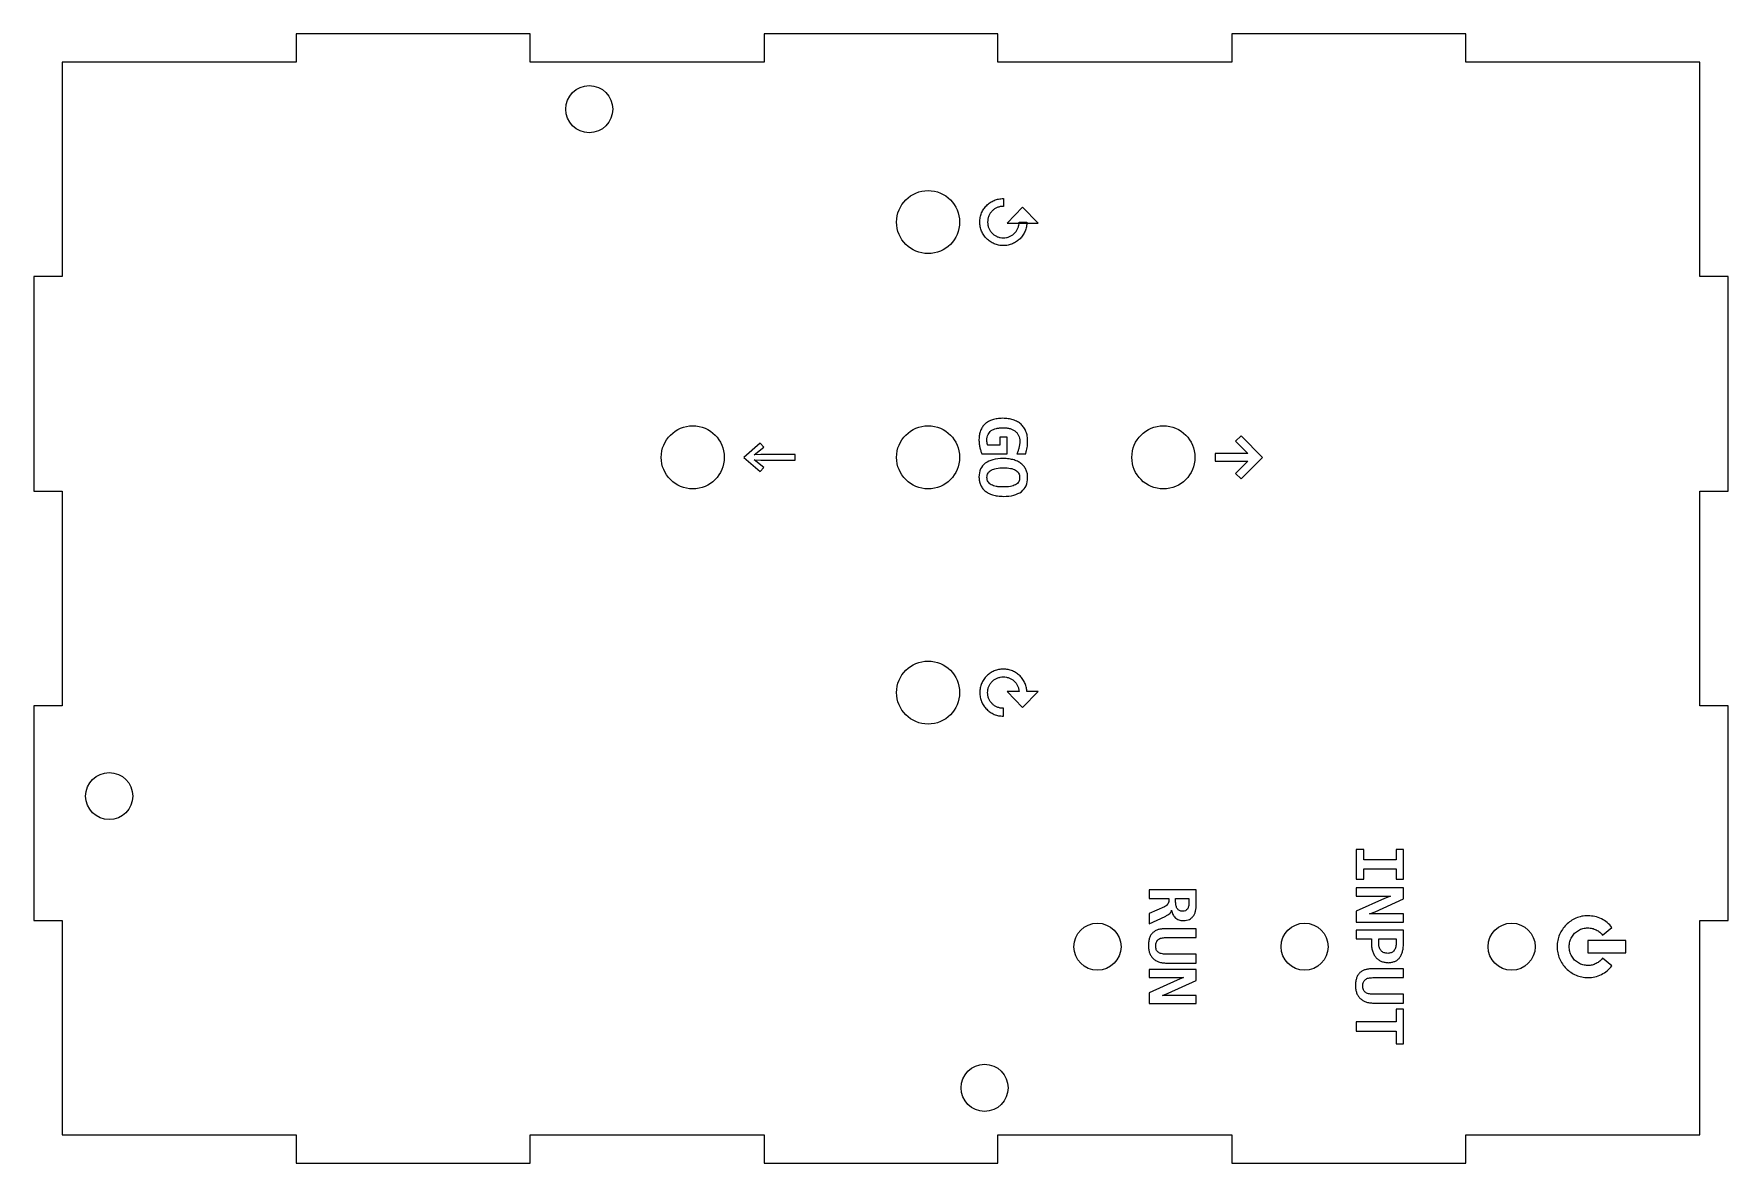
# Model space of a CAD drawing. Header units: millimetres. Extents: x -90 to 90, y -60 to 60.
import ezdxf

# ---------------------------------------------------------------- set-up
doc = ezdxf.new("R2010")
doc.units = ezdxf.units.MM
doc.layers.get('0').update_dxf_attribs({"linetype": 'CONTINUOUS'})

msp = doc.modelspace()

# ---------------------------------------------------------------- linework, layer by layer
for p, q in [((13, 42.5), (13, 41.67)), ((14.67, 40), (15.5, 40)), ((12.62, 16.3), (11.34, 16.3)), ((12.62, 17.15), (12.62, 16.3)), ((13.39, 17.15), (12.62, 17.15)), ((13.39, 15.37), (13.39, 17.15)), ((10.73, 15.37), (13.39, 15.37)), ((14.44, 15.39), (15.37, 15.39)), ((14.67, -9.89), (13.4, -9.89)), ((13.4, -9.89), (15.05, -11.57)), ((15.05, -11.57), (16.71, -9.89)), ((16.71, -9.89), (15.49, -9.89)), ((16.71, -9.89), (15.49, -9.89)), ((13, -12.5), (13, -11.67)), ((33.5, -30.95), (28.5, -30.95)), ((28.5, -30.95), (28.5, -31.89)), ((28.5, -31.89), (30.57, -31.89)), ((30.57, -31.89), (30.57, -32.07)), ((31.3, -32.27), (31.3, -31.89)), ((31.3, -31.89), (32.72, -31.89)), ((32.72, -31.89), (32.72, -32.3)), ((33.5, -32.41), (33.5, -30.95)), ((30.11, -32.77), (28.5, -33.47)), ((28.5, -33.47), (28.5, -34.58)), ((28.5, -34.58), (30.18, -33.78)), ((33.5, -35.1), (30.18, -35.1)), ((33.5, -36.04), (33.5, -35.1)), ((55.5, -35.23), (50.5, -35.23)), ((50.5, -35.23), (50.5, -36.18)), ((55.5, -36.69), (55.5, -35.23)), ((76.67, -35.77), (77.66, -34.95)), ((30.24, -36.04), (33.5, -36.04)), ((33.5, -37.8), (30.28, -37.8)), ((33.5, -38.74), (33.5, -37.8)), ((50.5, -36.18), (52.11, -36.18)), ((52.11, -36.18), (52.11, -36.65)), ((52.89, -36.7), (52.89, -36.18)), ((52.89, -36.18), (54.72, -36.18)), ((54.72, -36.18), (54.72, -36.67)), ((30.34, -38.74), (33.5, -38.74)), ((55.5, -39.35), (52.18, -39.35)), ((55.5, -40.29), (55.5, -39.35)), ((77.65, -39.05), (76.66, -38.23)), ((52.24, -40.29), (55.5, -40.29)), ((55.5, -42.05), (52.28, -42.05)), ((52.34, -42.99), (55.5, -42.99)), ((55.5, -42.99), (55.5, -42.05))]:
    msp.add_line(p, q)
for points in [[(-90, 11.4), (-87, 11.4), (-87, -11.4), (-90, -11.4), (-90, -34.2), (-87, -34.2), (-87, -57), (-62.14, -57), (-62.14, -60), (-37.29, -60), (-37.29, -57), (-12.43, -57), (-12.43, -60), (12.43, -60), (12.43, -57), (37.29, -57), (37.29, -60), (62.14, -60), (62.14, -57), (87, -57), (87, -34.2), (90, -34.2), (90, -11.4), (87, -11.4), (87, 11.4), (90, 11.4), (90, 34.2), (87, 34.2), (87, 57), (62.14, 57), (62.14, 60), (37.29, 60), (37.29, 57), (12.43, 57), (12.43, 60), (-12.43, 60), (-12.43, 57), (-37.29, 57), (-37.29, 60), (-62.14, 60), (-62.14, 57), (-87, 57), (-87, 34.2), (-90, 34.2)], [(13.4, 39.89), (16.71, 39.89), (15.05, 41.57)], [(-12.45, 13.91), (-13.48, 14.73), (-12.77, 14.71), (-9.12, 14.71), (-9.12, 15.29), (-12.77, 15.29), (-13.48, 15.26), (-12.45, 16.09), (-12.82, 16.51), (-14.57, 15), (-12.82, 13.49)], [(35.5, 15.41), (35.5, 14.58), (38.99, 14.58), (37.68, 13.28), (38.25, 12.72), (40.53, 15), (38.25, 17.28), (37.68, 16.71), (38.99, 15.41)], [(54.73, -26.67), (54.73, -27.77), (51.28, -27.77), (51.28, -26.67), (50.5, -26.67), (50.5, -29.83), (51.28, -29.83), (51.28, -28.73), (54.73, -28.73), (54.73, -29.83), (55.5, -29.83), (55.5, -26.67)], [(50.5, -33.23), (50.5, -34.38), (55.5, -34.38), (55.5, -33.52), (51.91, -33.52), (52.5, -33.28), (55.5, -31.92), (55.5, -30.76), (50.5, -30.76), (50.5, -31.62), (54.13, -31.62), (53.48, -31.89)], [(75.1, -36.35), (75.1, -37.64), (79.14, -37.64), (79.14, -36.35)], [(28.5, -41.9), (28.5, -43.05), (33.5, -43.05), (33.5, -42.19), (29.91, -42.19), (30.5, -41.95), (33.5, -40.59), (33.5, -39.43), (28.5, -39.43), (28.5, -40.29), (32.13, -40.29), (31.48, -40.56)], [(54.72, -45.96), (54.72, -47.33), (55.5, -47.33), (55.5, -43.63), (54.72, -43.63), (54.72, -45), (50.5, -45), (50.5, -45.96)]]:
    msp.add_lwpolyline(points, close=True)
for centre, radius in [((-31, 52), 2.5), ((5, 40), 3.35), ((-20, 15), 3.35), ((5, 15), 3.35), ((30, 15), 3.35), ((5, -10), 3.35), ((-82, -21), 2.5), ((23, -37), 2.5), ((45, -37), 2.5), ((67, -37), 2.5), ((11, -52), 2.5)]:
    msp.add_circle(centre, radius)
for points, knots in [([(10.69, 40.97), (10.76, 41.12), (10.91, 41.41), (11.12, 41.65), (11.23, 41.77)], [0, 0, 0, 0, 0.04846539, 0.09663209, 0.09663209, 0.09663209, 0.09663209]), ([(11.23, 41.77), (11.35, 41.88), (11.59, 42.09), (11.88, 42.24), (12.03, 42.31)], [0, 0, 0, 0, 0.0481667, 0.09663209, 0.09663209, 0.09663209, 0.09663209]), ([(12.35, 41.55), (12.25, 41.5), (12.05, 41.41), (11.89, 41.26), (11.81, 41.19)], [0, 0, 0, 0, 0.03237617, 0.06467078, 0.06467078, 0.06467078, 0.06467078]), ([(12.03, 42.31), (12.18, 42.36), (12.5, 42.48), (12.83, 42.49), (13, 42.5)], [0, 0, 0, 0, 0.04911243, 0.09948705, 0.09948705, 0.09948705, 0.09948705]), ([(13, 41.67), (12.88, 41.67), (12.66, 41.66), (12.45, 41.58), (12.35, 41.55)], [0, 0, 0, 0, 0.03372192, 0.06653377, 0.06653377, 0.06653377, 0.06653377]), ([(10.5, 40), (10.51, 40.17), (10.52, 40.5), (10.64, 40.82), (10.69, 40.97)], [0, 0, 0, 0, 0.05037462, 0.09948705, 0.09948705, 0.09948705, 0.09948705]), ([(10.69, 39.03), (10.64, 39.18), (10.52, 39.5), (10.51, 39.83), (10.5, 40)], [0, 0, 0, 0, 0.04917072, 0.0997276, 0.0997276, 0.0997276, 0.0997276]), ([(11.45, 40.65), (11.42, 40.55), (11.34, 40.34), (11.33, 40.11), (11.33, 40)], [0, 0, 0, 0, 0.03292626, 0.06668147, 0.06668147, 0.06668147, 0.06668147]), ([(11.33, 40), (11.33, 39.89), (11.34, 39.66), (11.42, 39.45), (11.45, 39.35)], [0, 0, 0, 0, 0.03378559, 0.06679935, 0.06679935, 0.06679935, 0.06679935]), ([(11.81, 41.19), (11.74, 41.11), (11.6, 40.94), (11.5, 40.75), (11.45, 40.65)], [0, 0, 0, 0, 0.03234993, 0.06486251, 0.06486251, 0.06486251, 0.06486251]), ([(14.55, 39.35), (14.58, 39.45), (14.66, 39.66), (14.67, 39.89), (14.67, 40)], [0, 0, 0, 0, 0.03292626, 0.06668147, 0.06668147, 0.06668147, 0.06668147]), ([(15.5, 40), (15.49, 39.83), (15.48, 39.5), (15.36, 39.18), (15.31, 39.03)], [0, 0, 0, 0, 0.05055688, 0.0997276, 0.0997276, 0.0997276, 0.0997276]), ([(11.23, 38.23), (11.12, 38.35), (10.91, 38.59), (10.76, 38.88), (10.69, 39.03)], [0, 0, 0, 0, 0.0481667, 0.09663209, 0.09663209, 0.09663209, 0.09663209]), ([(12.03, 37.69), (11.88, 37.76), (11.59, 37.9), (11.35, 38.12), (11.23, 38.23)], [0, 0, 0, 0, 0.0484217, 0.09656897, 0.09656897, 0.09656897, 0.09656897]), ([(11.45, 39.35), (11.5, 39.25), (11.6, 39.05), (11.74, 38.89), (11.81, 38.81)], [0, 0, 0, 0, 0.03256627, 0.06486907, 0.06486907, 0.06486907, 0.06486907]), ([(11.81, 38.81), (11.89, 38.74), (12.06, 38.59), (12.25, 38.5), (12.35, 38.45)], [0, 0, 0, 0, 0.03223629, 0.06459794, 0.06459794, 0.06459794, 0.06459794]), ([(12.35, 38.45), (12.45, 38.42), (12.66, 38.34), (12.88, 38.33), (13, 38.33)], [0, 0, 0, 0, 0.03281185, 0.06653377, 0.06653377, 0.06653377, 0.06653377]), ([(13, 38.33), (13.11, 38.33), (13.34, 38.34), (13.55, 38.42), (13.65, 38.46)], [0, 0, 0, 0, 0.0339404, 0.06695205, 0.06695205, 0.06695205, 0.06695205]), ([(13.65, 38.46), (13.75, 38.5), (13.94, 38.6), (14.11, 38.74), (14.19, 38.82)], [0, 0, 0, 0, 0.03251486, 0.0647553, 0.0647553, 0.0647553, 0.0647553]), ([(14.77, 38.23), (14.65, 38.12), (14.41, 37.91), (14.12, 37.76), (13.97, 37.69)], [0, 0, 0, 0, 0.04810845, 0.09655927, 0.09655927, 0.09655927, 0.09655927]), ([(14.19, 38.82), (14.26, 38.9), (14.4, 39.06), (14.5, 39.25), (14.55, 39.35)], [0, 0, 0, 0, 0.03220867, 0.06466758, 0.06466758, 0.06466758, 0.06466758]), ([(15.31, 39.03), (15.24, 38.88), (15.09, 38.59), (14.88, 38.35), (14.77, 38.23)], [0, 0, 0, 0, 0.04843859, 0.09653473, 0.09653473, 0.09653473, 0.09653473]), ([(13, 37.5), (12.83, 37.51), (12.5, 37.52), (12.18, 37.64), (12.03, 37.69)], [0, 0, 0, 0, 0.05037169, 0.09945706, 0.09945706, 0.09945706, 0.09945706]), ([(13.97, 37.69), (13.82, 37.64), (13.5, 37.52), (13.17, 37.51), (13, 37.5)], [0, 0, 0, 0, 0.04911243, 0.09948705, 0.09948705, 0.09948705, 0.09948705]), ([(11.05, 18.55), (10.95, 18.44), (10.75, 18.24), (10.63, 17.97), (10.57, 17.84)], [-0.08583731, -0.08583731, -0.08583731, -0.08583731, -0.04328999, 0, 0, 0, 0]), ([(11.84, 18.99), (11.69, 18.94), (11.4, 18.83), (11.17, 18.64), (11.05, 18.55)], [-0.09105222, -0.09105222, -0.09105222, -0.09105222, -0.04387696, 0, 0, 0, 0]), ([(11.71, 17.84), (11.8, 17.89), (11.96, 17.99), (12.16, 18.05), (12.26, 18.07)], [-0.05950522, -0.05950522, -0.05950522, -0.05950522, -0.03104674, 0, 0, 0, 0]), ([(12.93, 19.15), (12.73, 19.14), (12.36, 19.13), (12.01, 19.04), (11.84, 18.99)], [-0.1104694, -0.1104694, -0.1104694, -0.1104694, -0.0520967, 0, 0, 0, 0]), ([(12.26, 18.07), (12.37, 18.09), (12.61, 18.14), (12.85, 18.14), (12.98, 18.14)], [-0.07220828, -0.07220828, -0.07220828, -0.07220828, -0.03786885, 0, 0, 0, 0]), ([(14.05, 18.98), (13.87, 19.03), (13.51, 19.13), (13.13, 19.14), (12.93, 19.15)], [-0.1132407, -0.1132407, -0.1132407, -0.1132407, -0.0592444, 0, 0, 0, 0]), ([(12.98, 18.14), (13.11, 18.14), (13.36, 18.14), (13.6, 18.08), (13.72, 18.05)], [-0.07498454, -0.07498454, -0.07498454, -0.07498454, -0.03570267, 0, 0, 0, 0]), ([(13.72, 18.05), (13.82, 18.02), (14.02, 17.95), (14.19, 17.83), (14.27, 17.78)], [-0.06224652, -0.06224652, -0.06224652, -0.06224652, -0.02979545, 0, 0, 0, 0]), ([(14.88, 18.51), (14.76, 18.61), (14.51, 18.81), (14.2, 18.93), (14.05, 18.98)], [-0.09665273, -0.09665273, -0.09665273, -0.09665273, -0.04976284, 0, 0, 0, 0]), ([(15.4, 17.74), (15.34, 17.89), (15.21, 18.17), (14.99, 18.4), (14.88, 18.51)], [-0.09324887, -0.09324887, -0.09324887, -0.09324887, -0.04599716, 0, 0, 0, 0]), ([(10.57, 17.84), (10.53, 17.69), (10.43, 17.39), (10.42, 17.07), (10.41, 16.91)], [-0.09531334, -0.09531334, -0.09531334, -0.09531334, -0.04956058, 0, 0, 0, 0]), ([(10.41, 16.91), (10.41, 16.76), (10.42, 16.49), (10.47, 16.22), (10.49, 16.09)], [-0.08194608, -0.08194608, -0.08194608, -0.08194608, -0.03953493, 0, 0, 0, 0]), ([(11.25, 16.79), (11.26, 16.91), (11.26, 17.12), (11.34, 17.32), (11.37, 17.42)], [-0.06384573, -0.06384573, -0.06384573, -0.06384573, -0.02976471, 0, 0, 0, 0]), ([(11.26, 16.64), (11.26, 16.66), (11.25, 16.72), (11.25, 16.77), (11.25, 16.79)], [-0.01531654, -0.01531654, -0.01531654, -0.01531654, -0.00822622, 0, 0, 0, 0]), ([(11.28, 16.52), (11.27, 16.54), (11.27, 16.58), (11.26, 16.62), (11.26, 16.64)], [-0.01236681, -0.01236681, -0.01236681, -0.01236681, -0.00635279, 0, 0, 0, 0]), ([(11.3, 16.41), (11.3, 16.43), (11.29, 16.46), (11.28, 16.5), (11.28, 16.52)], [-0.0112298, -0.0112298, -0.0112298, -0.0112298, -0.00573139, 0, 0, 0, 0]), ([(11.34, 16.3), (11.33, 16.32), (11.32, 16.36), (11.31, 16.39), (11.3, 16.41)], [-0.01143388, -0.01143388, -0.01143388, -0.01143388, -0.00555135, 0, 0, 0, 0]), ([(11.37, 17.42), (11.42, 17.5), (11.5, 17.66), (11.64, 17.78), (11.71, 17.84)], [-0.05455818, -0.05455818, -0.05455818, -0.05455818, -0.02713054, 0, 0, 0, 0]), ([(14.27, 17.78), (14.34, 17.71), (14.49, 17.58), (14.58, 17.41), (14.62, 17.32)], [-0.05740725, -0.05740725, -0.05740725, -0.05740725, -0.02886741, 0, 0, 0, 0]), ([(14.62, 17.32), (14.66, 17.23), (14.73, 17.03), (14.74, 16.81), (14.74, 16.7)], [-0.06372374, -0.06372374, -0.06372374, -0.06372374, -0.03327989, 0, 0, 0, 0]), ([(14.74, 16.7), (14.74, 16.59), (14.73, 16.35), (14.68, 16.13), (14.66, 16.01)], [-0.06971879, -0.06971879, -0.06971879, -0.06971879, -0.03498297, 0, 0, 0, 0]), ([(15.58, 16.71), (15.58, 16.89), (15.57, 17.25), (15.46, 17.58), (15.4, 17.74)], [-0.1055033, -0.1055033, -0.1055033, -0.1055033, -0.0503752, 0, 0, 0, 0]), ([(15.52, 16.04), (15.54, 16.15), (15.58, 16.37), (15.58, 16.6), (15.58, 16.71)], [-0.06746784, -0.06746784, -0.06746784, -0.06746784, -0.03403189, 0, 0, 0, 0]), ([(10.49, 16.09), (10.52, 15.97), (10.58, 15.72), (10.68, 15.49), (10.73, 15.37)], [-0.0758627, -0.0758627, -0.0758627, -0.0758627, -0.03786377, 0, 0, 0, 0]), ([(12.98, 14.88), (12.6, 14.87), (11.92, 14.85), (11.33, 14.52), (11.07, 14.38)], [-0.1996261, -0.1996261, -0.1996261, -0.1996261, -0.0887033, 0, 0, 0, 0]), ([(14.15, 14.72), (13.97, 14.77), (13.59, 14.86), (13.19, 14.87), (12.98, 14.88)], [-0.1188649, -0.1188649, -0.1188649, -0.1188649, -0.0635327, 0, 0, 0, 0]), ([(14.96, 14.28), (14.84, 14.37), (14.6, 14.56), (14.3, 14.66), (14.15, 14.72)], [-0.09256273, -0.09256273, -0.09256273, -0.09256273, -0.04873915, 0, 0, 0, 0]), ([(14.66, 16.01), (14.63, 15.9), (14.57, 15.69), (14.48, 15.48), (14.44, 15.39)], [-0.06638219, -0.06638219, -0.06638219, -0.06638219, -0.03219044, 0, 0, 0, 0]), ([(15.37, 15.39), (15.4, 15.49), (15.46, 15.71), (15.5, 15.93), (15.52, 16.04)], [-0.06715906, -0.06715906, -0.06715906, -0.06715906, -0.03338863, 0, 0, 0, 0]), ([(11.07, 14.38), (10.88, 14.19), (10.47, 13.78), (10.43, 13.2), (10.41, 12.9)], [-0.1671326, -0.1671326, -0.1671326, -0.1671326, -0.0879996, 0, 0, 0, 0]), ([(10.41, 12.9), (10.42, 12.76), (10.43, 12.48), (10.52, 12.23), (10.57, 12.1)], [-0.08161058, -0.08161058, -0.08161058, -0.08161058, -0.04026073, 0, 0, 0, 0]), ([(11.26, 12.87), (11.28, 13.03), (11.31, 13.36), (11.57, 13.55), (11.7, 13.64)], [-0.09304853, -0.09304853, -0.09304853, -0.09304853, -0.04535305, 0, 0, 0, 0]), ([(11.37, 12.4), (11.34, 12.47), (11.27, 12.62), (11.26, 12.78), (11.26, 12.87)], [-0.04825949, -0.04825949, -0.04825949, -0.04825949, -0.02535834, 0, 0, 0, 0]), ([(11.7, 13.64), (11.88, 13.71), (12.3, 13.88), (12.76, 13.88), (13.02, 13.88)], [-0.135449, -0.135449, -0.135449, -0.135449, -0.0776977, 0, 0, 0, 0]), ([(13.02, 13.88), (13.15, 13.88), (13.4, 13.88), (13.64, 13.84), (13.75, 13.83)], [-0.07355483, -0.07355483, -0.07355483, -0.07355483, -0.03455558, 0, 0, 0, 0]), ([(13.75, 13.83), (13.85, 13.81), (14.04, 13.77), (14.21, 13.68), (14.29, 13.64)], [-0.05694073, -0.05694073, -0.05694073, -0.05694073, -0.02661213, 0, 0, 0, 0]), ([(14.29, 13.64), (14.36, 13.6), (14.49, 13.52), (14.58, 13.39), (14.62, 13.33)], [-0.0461278, -0.0461278, -0.0461278, -0.0461278, -0.0223223, 0, 0, 0, 0]), ([(14.73, 12.87), (14.72, 12.7), (14.69, 12.37), (14.43, 12.18), (14.3, 12.08)], [-0.09324824, -0.09324824, -0.09324824, -0.09324824, -0.04531992, 0, 0, 0, 0]), ([(14.62, 13.33), (14.65, 13.26), (14.72, 13.11), (14.73, 12.95), (14.73, 12.87)], [-0.04807868, -0.04807868, -0.04807868, -0.04807868, -0.02531078, 0, 0, 0, 0]), ([(14.93, 11.35), (15.12, 11.54), (15.52, 11.96), (15.56, 12.53), (15.58, 12.83)], [-0.1670346, -0.1670346, -0.1670346, -0.1670346, -0.0879907, 0, 0, 0, 0]), ([(15.43, 13.63), (15.37, 13.75), (15.25, 14), (15.06, 14.19), (14.96, 14.28)], [-0.08082829, -0.08082829, -0.08082829, -0.08082829, -0.04088444, 0, 0, 0, 0]), ([(15.58, 12.83), (15.58, 12.97), (15.57, 13.25), (15.48, 13.5), (15.43, 13.63)], [-0.08161058, -0.08161058, -0.08161058, -0.08161058, -0.04026073, 0, 0, 0, 0]), ([(10.57, 12.1), (10.62, 11.98), (10.74, 11.73), (10.94, 11.54), (11.04, 11.45)], [-0.08082832, -0.08082832, -0.08082832, -0.08082832, -0.04088449, 0, 0, 0, 0]), ([(11.04, 11.45), (11.15, 11.36), (11.4, 11.17), (11.69, 11.07), (11.85, 11.01)], [-0.09256274, -0.09256274, -0.09256274, -0.09256274, -0.04873916, 0, 0, 0, 0]), ([(11.71, 12.08), (11.64, 12.13), (11.51, 12.21), (11.42, 12.34), (11.37, 12.4)], [-0.04614613, -0.04614613, -0.04614613, -0.04614613, -0.0223972, 0, 0, 0, 0]), ([(12.24, 11.91), (12.14, 11.93), (11.96, 11.96), (11.79, 12.05), (11.71, 12.08)], [-0.05687137, -0.05687137, -0.05687137, -0.05687137, -0.02655444, 0, 0, 0, 0]), ([(11.85, 11.01), (12.03, 10.97), (12.41, 10.87), (12.81, 10.86), (13.02, 10.85)], [-0.118865, -0.118865, -0.118865, -0.118865, -0.0635326, 0, 0, 0, 0]), ([(12.98, 11.85), (12.84, 11.85), (12.6, 11.85), (12.36, 11.89), (12.24, 11.91)], [-0.07355486, -0.07355486, -0.07355486, -0.07355486, -0.03455561, 0, 0, 0, 0]), ([(14.3, 12.08), (14.12, 12.02), (13.69, 11.85), (13.24, 11.85), (12.98, 11.85)], [-0.135401, -0.135401, -0.135401, -0.135401, -0.0776941, 0, 0, 0, 0]), ([(13.02, 10.85), (13.4, 10.86), (14.08, 10.88), (14.67, 11.21), (14.93, 11.35)], [-0.1998203, -0.1998203, -0.1998203, -0.1998203, -0.0886599, 0, 0, 0, 0]), ([(11.23, -8.23), (11.12, -8.35), (10.91, -8.59), (10.76, -8.88), (10.69, -9.03)], [-0.09663209, -0.09663209, -0.09663209, -0.09663209, -0.04846539, 0, 0, 0, 0]), ([(12.03, -7.69), (11.88, -7.76), (11.59, -7.9), (11.35, -8.12), (11.23, -8.23)], [-0.09656897, -0.09656897, -0.09656897, -0.09656897, -0.04814727, 0, 0, 0, 0]), ([(11.45, -9.35), (11.5, -9.25), (11.6, -9.05), (11.74, -8.89), (11.81, -8.81)], [-0.06476499, -0.06476499, -0.06476499, -0.06476499, -0.03227925, 0, 0, 0, 0]), ([(11.81, -8.81), (11.89, -8.74), (12.06, -8.59), (12.25, -8.5), (12.35, -8.45)], [-0.06459794, -0.06459794, -0.06459794, -0.06459794, -0.03236166, 0, 0, 0, 0]), ([(13, -7.5), (12.83, -7.51), (12.5, -7.52), (12.18, -7.64), (12.03, -7.69)], [-0.09945706, -0.09945706, -0.09945706, -0.09945706, -0.04908537, 0, 0, 0, 0]), ([(12.35, -8.45), (12.45, -8.42), (12.66, -8.34), (12.89, -8.33), (13, -8.33)], [-0.06677441, -0.06677441, -0.06677441, -0.06677441, -0.03390421, 0, 0, 0, 0]), ([(13.97, -7.69), (13.82, -7.64), (13.5, -7.52), (13.17, -7.51), (13, -7.5)], [-0.09948705, -0.09948705, -0.09948705, -0.09948705, -0.05037462, 0, 0, 0, 0]), ([(13, -8.33), (13.11, -8.33), (13.34, -8.34), (13.55, -8.42), (13.65, -8.46)], [-0.06671151, -0.06671151, -0.06671151, -0.06671151, -0.03295336, 0, 0, 0, 0]), ([(13.65, -8.46), (13.75, -8.5), (13.94, -8.6), (14.11, -8.74), (14.19, -8.82)], [-0.0647553, -0.0647553, -0.0647553, -0.0647553, -0.03224045, 0, 0, 0, 0]), ([(14.77, -8.23), (14.65, -8.12), (14.41, -7.91), (14.12, -7.76), (13.97, -7.69)], [-0.09655927, -0.09655927, -0.09655927, -0.09655927, -0.04845081, 0, 0, 0, 0]), ([(14.19, -8.82), (14.26, -8.9), (14.4, -9.06), (14.5, -9.25), (14.55, -9.35)], [-0.06466758, -0.06466758, -0.06466758, -0.06466758, -0.03245891, 0, 0, 0, 0]), ([(15.31, -9.03), (15.24, -8.88), (15.09, -8.59), (14.88, -8.35), (14.77, -8.23)], [-0.09653473, -0.09653473, -0.09653473, -0.09653473, -0.04809614, 0, 0, 0, 0]), ([(10.69, -9.03), (10.64, -9.18), (10.52, -9.5), (10.51, -9.83), (10.5, -10)], [-0.0997276, -0.0997276, -0.0997276, -0.0997276, -0.05055688, 0, 0, 0, 0]), ([(10.5, -10), (10.51, -10.17), (10.52, -10.5), (10.64, -10.82), (10.69, -10.97)], [-0.09948705, -0.09948705, -0.09948705, -0.09948705, -0.04911243, 0, 0, 0, 0]), ([(11.33, -10), (11.33, -9.89), (11.34, -9.66), (11.42, -9.45), (11.45, -9.35)], [-0.06692207, -0.06692207, -0.06692207, -0.06692207, -0.03298459, 0, 0, 0, 0]), ([(11.45, -10.65), (11.42, -10.55), (11.34, -10.34), (11.33, -10.11), (11.33, -10)], [-0.06668147, -0.06668147, -0.06668147, -0.06668147, -0.03375521, 0, 0, 0, 0]), ([(11.81, -11.19), (11.74, -11.11), (11.6, -10.94), (11.5, -10.75), (11.45, -10.65)], [-0.06476499, -0.06476499, -0.06476499, -0.06476499, -0.03248574, 0, 0, 0, 0]), ([(14.55, -9.35), (14.58, -9.45), (14.65, -9.63), (14.66, -9.81), (14.67, -9.89)], [-0.06668147, -0.06668147, -0.06668147, -0.06668147, -0.03375521, -0.01093801, -0.01093801, -0.01093801, -0.01093801]), ([(15.49, -9.89), (15.49, -9.76), (15.46, -9.46), (15.36, -9.18), (15.31, -9.03)], [-0.08879701, -0.08879701, -0.08879701, -0.08879701, -0.04917072, 0, 0, 0, 0]), ([(10.69, -10.97), (10.76, -11.12), (10.91, -11.41), (11.12, -11.65), (11.23, -11.77)], [-0.09663209, -0.09663209, -0.09663209, -0.09663209, -0.0481667, 0, 0, 0, 0]), ([(11.23, -11.77), (11.35, -11.88), (11.59, -12.09), (11.88, -12.24), (12.03, -12.31)], [-0.09663209, -0.09663209, -0.09663209, -0.09663209, -0.04846539, 0, 0, 0, 0]), ([(12.35, -11.55), (12.25, -11.5), (12.06, -11.4), (11.89, -11.26), (11.81, -11.19)], [-0.06476499, -0.06476499, -0.06476499, -0.06476499, -0.03227925, 0, 0, 0, 0]), ([(12.03, -12.31), (12.18, -12.36), (12.5, -12.48), (12.83, -12.49), (13, -12.5)], [-0.09948705, -0.09948705, -0.09948705, -0.09948705, -0.05037462, 0, 0, 0, 0]), ([(13, -11.67), (12.89, -11.67), (12.66, -11.66), (12.45, -11.58), (12.35, -11.55)], [-0.06668147, -0.06668147, -0.06668147, -0.06668147, -0.03292626, 0, 0, 0, 0]), ([(30.57, -32.07), (30.57, -32.15), (30.56, -32.3), (30.49, -32.43), (30.45, -32.49)], [-0.04396323, -0.04396323, -0.04396323, -0.04396323, -0.0212522, 0, 0, 0, 0]), ([(31.35, -32.67), (31.34, -32.61), (31.31, -32.48), (31.31, -32.34), (31.3, -32.27)], [-0.03993892, -0.03993892, -0.03993892, -0.03993892, -0.02083309, 0, 0, 0, 0]), ([(32.72, -32.3), (32.71, -32.44), (32.71, -32.69), (32.6, -32.91), (32.56, -33)], [-0.07259587, -0.07259587, -0.07259587, -0.07259587, -0.03156098, 0, 0, 0, 0]), ([(30.45, -32.49), (30.41, -32.55), (30.31, -32.66), (30.18, -32.73), (30.11, -32.77)], [-0.04484822, -0.04484822, -0.04484822, -0.04484822, -0.02338962, 0, 0, 0, 0]), ([(30.18, -33.78), (30.27, -33.73), (30.45, -33.64), (30.6, -33.52), (30.67, -33.47)], [-0.05804588, -0.05804588, -0.05804588, -0.05804588, -0.02582364, 0, 0, 0, 0]), ([(30.67, -33.47), (30.72, -33.42), (30.81, -33.32), (30.86, -33.2), (30.88, -33.13)], [-0.04011613, -0.04011613, -0.04011613, -0.04011613, -0.01898528, 0, 0, 0, 0]), ([(30.88, -33.13), (30.89, -33.21), (30.92, -33.36), (30.98, -33.5), (31.01, -33.57)], [-0.04592033, -0.04592033, -0.04592033, -0.04592033, -0.0225118, 0, 0, 0, 0]), ([(31.01, -33.57), (31.04, -33.64), (31.11, -33.76), (31.21, -33.87), (31.26, -33.92)], [-0.04292706, -0.04292706, -0.04292706, -0.04292706, -0.02121037, 0, 0, 0, 0]), ([(31.26, -33.92), (31.31, -33.96), (31.43, -34.06), (31.56, -34.12), (31.63, -34.14)], [-0.04348505, -0.04348505, -0.04348505, -0.04348505, -0.02215712, 0, 0, 0, 0]), ([(31.49, -32.97), (31.46, -32.93), (31.4, -32.83), (31.37, -32.73), (31.35, -32.67)], [-0.03353515, -0.03353515, -0.03353515, -0.03353515, -0.01746718, 0, 0, 0, 0]), ([(31.72, -33.17), (31.67, -33.14), (31.58, -33.09), (31.52, -33.01), (31.49, -32.97)], [-0.03019598, -0.03019598, -0.03019598, -0.03019598, -0.01519583, 0, 0, 0, 0]), ([(31.63, -34.14), (31.71, -34.17), (31.86, -34.22), (32.03, -34.22), (32.12, -34.22)], [-0.04982214, -0.04982214, -0.04982214, -0.04982214, -0.02609121, 0, 0, 0, 0]), ([(32.03, -33.24), (31.97, -33.24), (31.86, -33.23), (31.76, -33.19), (31.72, -33.17)], [-0.0321547, -0.0321547, -0.0321547, -0.0321547, -0.01547231, 0, 0, 0, 0]), ([(32.56, -33), (32.49, -33.07), (32.35, -33.22), (32.14, -33.23), (32.03, -33.24)], [-0.0596111, -0.0596111, -0.0596111, -0.0596111, -0.03209551, 0, 0, 0, 0]), ([(32.12, -34.22), (32.24, -34.22), (32.46, -34.21), (32.67, -34.13), (32.77, -34.1)], [-0.06633024, -0.06633024, -0.06633024, -0.06633024, -0.03089435, 0, 0, 0, 0]), ([(32.77, -34.1), (32.85, -34.05), (33.02, -33.96), (33.13, -33.81), (33.19, -33.73)], [-0.05678841, -0.05678841, -0.05678841, -0.05678841, -0.02827163, 0, 0, 0, 0]), ([(33.19, -33.73), (33.25, -33.65), (33.35, -33.47), (33.4, -33.26), (33.43, -33.16)], [-0.06233116, -0.06233116, -0.06233116, -0.06233116, -0.03257036, 0, 0, 0, 0]), ([(33.43, -33.16), (33.45, -33.04), (33.49, -32.79), (33.5, -32.54), (33.5, -32.41)], [-0.07541437, -0.07541437, -0.07541437, -0.07541437, -0.0394429, 0, 0, 0, 0]), ([(73.83, -33.97), (73.64, -34.06), (73.26, -34.25), (72.95, -34.53), (72.79, -34.67)], [-0.1267421, -0.1267421, -0.1267421, -0.1267421, -0.0631687, 0, 0, 0, 0]), ([(75.1, -33.71), (74.88, -33.72), (74.45, -33.74), (74.04, -33.89), (73.83, -33.97)], [-0.1300577, -0.1300577, -0.1300577, -0.1300577, -0.064321, 0, 0, 0, 0]), ([(76.55, -34.05), (76.32, -33.95), (75.86, -33.75), (75.36, -33.73), (75.1, -33.71)], [-0.1494961, -0.1494961, -0.1494961, -0.1494961, -0.0754721, 0, 0, 0, 0]), ([(77.66, -34.95), (77.5, -34.77), (77.18, -34.41), (76.76, -34.17), (76.55, -34.05)], [-0.1442931, -0.1442931, -0.1442931, -0.1442931, -0.0728736, 0, 0, 0, 0]), ([(28.89, -35.5), (28.81, -35.58), (28.66, -35.75), (28.58, -35.95), (28.53, -36.06)], [-0.06650064, -0.06650064, -0.06650064, -0.06650064, -0.03456419, 0, 0, 0, 0]), ([(29.44, -35.19), (29.34, -35.23), (29.14, -35.3), (28.97, -35.44), (28.89, -35.5)], [-0.06432351, -0.06432351, -0.06432351, -0.06432351, -0.0314309, 0, 0, 0, 0]), ([(30.18, -35.1), (30.05, -35.1), (29.8, -35.11), (29.56, -35.16), (29.44, -35.19)], [-0.07463592, -0.07463592, -0.07463592, -0.07463592, -0.03563756, 0, 0, 0, 0]), ([(72.08, -35.72), (72.01, -35.92), (71.86, -36.33), (71.84, -36.77), (71.83, -36.99)], [-0.1300577, -0.1300577, -0.1300577, -0.1300577, -0.0657367, 0, 0, 0, 0]), ([(72.79, -34.67), (72.65, -34.83), (72.36, -35.15), (72.18, -35.53), (72.08, -35.72)], [-0.126742, -0.126742, -0.126742, -0.126742, -0.0635734, 0, 0, 0, 0]), ([(73.11, -36.99), (73.12, -36.81), (73.15, -36.46), (73.3, -36.14), (73.38, -35.98)], [-0.1049818, -0.1049818, -0.1049818, -0.1049818, -0.0517088, 0, 0, 0, 0]), ([(74.1, -35.27), (74.25, -35.19), (74.57, -35.03), (74.92, -35.01), (75.1, -35)], [-0.1049818, -0.1049818, -0.1049818, -0.1049818, -0.053273, 0, 0, 0, 0]), ([(75.1, -35), (75.26, -35.01), (75.57, -35.02), (75.85, -35.15), (75.99, -35.21)], [-0.09221687, -0.09221687, -0.09221687, -0.09221687, -0.0453545, 0, 0, 0, 0]), ([(75.99, -35.21), (76.12, -35.28), (76.38, -35.43), (76.58, -35.66), (76.67, -35.77)], [-0.08842991, -0.08842991, -0.08842991, -0.08842991, -0.04389349, 0, 0, 0, 0]), ([(28.53, -36.06), (28.5, -36.19), (28.42, -36.46), (28.42, -36.74), (28.41, -36.89)], [-0.08383351, -0.08383351, -0.08383351, -0.08383351, -0.04486349, 0, 0, 0, 0]), ([(28.41, -36.89), (28.42, -37.02), (28.42, -37.29), (28.5, -37.54), (28.53, -37.66)], [-0.07852698, -0.07852698, -0.07852698, -0.07852698, -0.03767004, 0, 0, 0, 0]), ([(28.53, -37.66), (28.58, -37.77), (28.67, -37.98), (28.82, -38.16), (28.9, -38.24)], [-0.06917659, -0.06917659, -0.06917659, -0.06917659, -0.03392784, 0, 0, 0, 0]), ([(29.19, -36.92), (29.19, -36.85), (29.19, -36.7), (29.24, -36.57), (29.26, -36.51)], [-0.04208634, -0.04208634, -0.04208634, -0.04208634, -0.01925928, 0, 0, 0, 0]), ([(29.25, -37.32), (29.23, -37.26), (29.19, -37.13), (29.19, -36.99), (29.19, -36.92)], [-0.03999884, -0.03999884, -0.03999884, -0.03999884, -0.02156976, 0, 0, 0, 0]), ([(29.44, -37.58), (29.4, -37.55), (29.32, -37.47), (29.27, -37.37), (29.25, -37.32)], [-0.03321679, -0.03321679, -0.03321679, -0.03321679, -0.01664143, 0, 0, 0, 0]), ([(29.26, -36.51), (29.28, -36.46), (29.33, -36.35), (29.42, -36.27), (29.46, -36.23)], [-0.03443704, -0.03443704, -0.03443704, -0.03443704, -0.01711169, 0, 0, 0, 0]), ([(29.78, -37.74), (29.71, -37.73), (29.59, -37.69), (29.49, -37.62), (29.44, -37.58)], [-0.0376909, -0.0376909, -0.0376909, -0.0376909, -0.01774099, 0, 0, 0, 0]), ([(29.46, -36.23), (29.51, -36.2), (29.61, -36.13), (29.73, -36.1), (29.79, -36.08)], [-0.03669883, -0.03669883, -0.03669883, -0.03669883, -0.01900817, 0, 0, 0, 0]), ([(30.28, -37.8), (30.19, -37.8), (30.02, -37.79), (29.85, -37.76), (29.78, -37.74)], [-0.05049787, -0.05049787, -0.05049787, -0.05049787, -0.02320791, 0, 0, 0, 0]), ([(29.79, -36.08), (29.86, -36.07), (30.01, -36.04), (30.16, -36.04), (30.24, -36.04)], [-0.04504267, -0.04504267, -0.04504267, -0.04504267, -0.02383947, 0, 0, 0, 0]), ([(52.11, -36.65), (52.11, -36.81), (52.12, -37.11), (52.2, -37.4), (52.24, -37.54)], [-0.0900737, -0.0900737, -0.0900737, -0.0900737, -0.04251885, 0, 0, 0, 0]), ([(52.24, -37.54), (52.29, -37.66), (52.38, -37.89), (52.54, -38.09), (52.62, -38.18)], [-0.07448617, -0.07448617, -0.07448617, -0.07448617, -0.03588391, 0, 0, 0, 0]), ([(52.95, -37.13), (52.93, -37.07), (52.89, -36.92), (52.89, -36.78), (52.89, -36.7)], [-0.04390471, -0.04390471, -0.04390471, -0.04390471, -0.02310968, 0, 0, 0, 0]), ([(53.15, -37.45), (53.11, -37.4), (53.03, -37.31), (52.98, -37.19), (52.95, -37.13)], [-0.0372283, -0.0372283, -0.0372283, -0.0372283, -0.01910157, 0, 0, 0, 0]), ([(53.45, -37.64), (53.39, -37.62), (53.28, -37.57), (53.19, -37.49), (53.15, -37.45)], [-0.03618536, -0.03618536, -0.03618536, -0.03618536, -0.01787935, 0, 0, 0, 0]), ([(53.84, -37.71), (53.77, -37.71), (53.64, -37.7), (53.51, -37.66), (53.45, -37.64)], [-0.04013465, -0.04013465, -0.04013465, -0.04013465, -0.01931365, 0, 0, 0, 0]), ([(54.21, -37.65), (54.15, -37.66), (54.03, -37.7), (53.91, -37.71), (53.84, -37.71)], [-0.03685775, -0.03685775, -0.03685775, -0.03685775, -0.01904982, 0, 0, 0, 0]), ([(54.48, -37.46), (54.44, -37.5), (54.36, -37.58), (54.26, -37.62), (54.21, -37.65)], [-0.03393215, -0.03393215, -0.03393215, -0.03393215, -0.0170267, 0, 0, 0, 0]), ([(54.66, -37.13), (54.64, -37.19), (54.6, -37.31), (54.52, -37.41), (54.48, -37.46)], [-0.03701752, -0.03701752, -0.03701752, -0.03701752, -0.0176837, 0, 0, 0, 0]), ([(54.72, -36.67), (54.72, -36.75), (54.71, -36.91), (54.68, -37.06), (54.66, -37.13)], [-0.04682453, -0.04682453, -0.04682453, -0.04682453, -0.0218159, 0, 0, 0, 0]), ([(55.09, -38.18), (55.15, -38.09), (55.29, -37.89), (55.36, -37.67), (55.39, -37.55)], [-0.07023925, -0.07023925, -0.07023925, -0.07023925, -0.03669863, 0, 0, 0, 0]), ([(55.39, -37.55), (55.43, -37.42), (55.49, -37.14), (55.5, -36.85), (55.5, -36.69)], [-0.08672763, -0.08672763, -0.08672763, -0.08672763, -0.04583865, 0, 0, 0, 0]), ([(71.83, -36.99), (71.84, -37.21), (71.86, -37.65), (72.01, -38.06), (72.08, -38.26)], [-0.1303334, -0.1303334, -0.1303334, -0.1303334, -0.0645257, 0, 0, 0, 0]), ([(73.38, -38.01), (73.3, -37.85), (73.15, -37.53), (73.12, -37.17), (73.11, -36.99)], [-0.1060765, -0.1060765, -0.1060765, -0.1060765, -0.05384, 0, 0, 0, 0]), ([(28.9, -38.24), (28.99, -38.32), (29.17, -38.48), (29.39, -38.56), (29.5, -38.61)], [-0.07100105, -0.07100105, -0.07100105, -0.07100105, -0.03662237, 0, 0, 0, 0]), ([(29.5, -38.61), (29.63, -38.65), (29.9, -38.73), (30.19, -38.73), (30.34, -38.74)], [-0.08525013, -0.08525013, -0.08525013, -0.08525013, -0.0450166, 0, 0, 0, 0]), ([(51.44, -39.45), (51.34, -39.48), (51.14, -39.55), (50.97, -39.69), (50.89, -39.76)], [-0.06432348, -0.06432348, -0.06432348, -0.06432348, -0.03143082, 0, 0, 0, 0]), ([(52.18, -39.35), (52.05, -39.35), (51.8, -39.36), (51.56, -39.42), (51.44, -39.45)], [-0.07463592, -0.07463592, -0.07463592, -0.07463592, -0.03563751, 0, 0, 0, 0]), ([(52.62, -38.18), (52.7, -38.26), (52.87, -38.42), (53.08, -38.52), (53.19, -38.57)], [-0.06945392, -0.06945392, -0.06945392, -0.06945392, -0.03482191, 0, 0, 0, 0]), ([(53.19, -38.57), (53.3, -38.6), (53.54, -38.68), (53.78, -38.69), (53.91, -38.7)], [-0.07360218, -0.07360218, -0.07360218, -0.07360218, -0.03767883, 0, 0, 0, 0]), ([(53.91, -38.7), (54.03, -38.69), (54.26, -38.68), (54.48, -38.6), (54.59, -38.56)], [-0.06955902, -0.06955902, -0.06955902, -0.06955902, -0.03330489, 0, 0, 0, 0]), ([(54.59, -38.56), (54.68, -38.52), (54.87, -38.42), (55.02, -38.26), (55.09, -38.18)], [-0.06359785, -0.06359785, -0.06359785, -0.06359785, -0.03181892, 0, 0, 0, 0]), ([(72.08, -38.26), (72.18, -38.45), (72.36, -38.84), (72.65, -39.16), (72.79, -39.31)], [-0.1276122, -0.1276122, -0.1276122, -0.1276122, -0.0636907, 0, 0, 0, 0]), ([(72.79, -39.31), (72.95, -39.46), (73.26, -39.75), (73.65, -39.93), (73.84, -40.03)], [-0.12746, -0.12746, -0.12746, -0.12746, -0.0638073, 0, 0, 0, 0]), ([(74.1, -38.73), (73.95, -38.63), (73.67, -38.44), (73.48, -38.15), (73.38, -38.01)], [-0.1028817, -0.1028817, -0.1028817, -0.1028817, -0.0515299, 0, 0, 0, 0]), ([(75.1, -39), (74.92, -38.99), (74.57, -38.97), (74.25, -38.81), (74.1, -38.73)], [-0.1050737, -0.1050737, -0.1050737, -0.1050737, -0.0517918, 0, 0, 0, 0]), ([(75.99, -38.79), (75.85, -38.85), (75.57, -38.98), (75.26, -38.99), (75.1, -39)], [-0.09202746, -0.09202746, -0.09202746, -0.09202746, -0.04679942, 0, 0, 0, 0]), ([(76.66, -38.23), (76.57, -38.34), (76.37, -38.56), (76.12, -38.71), (75.99, -38.79)], [-0.08795279, -0.08795279, -0.08795279, -0.08795279, -0.04435624, 0, 0, 0, 0]), ([(76.54, -39.95), (76.76, -39.83), (77.18, -39.59), (77.49, -39.23), (77.65, -39.05)], [-0.1440899, -0.1440899, -0.1440899, -0.1440899, -0.0713752, 0, 0, 0, 0]), ([(50.53, -40.31), (50.5, -40.44), (50.42, -40.71), (50.42, -40.99), (50.41, -41.14)], [-0.08383357, -0.08383357, -0.08383357, -0.08383357, -0.04486354, 0, 0, 0, 0]), ([(50.41, -41.14), (50.42, -41.28), (50.42, -41.54), (50.5, -41.79), (50.53, -41.91)], [-0.07852691, -0.07852691, -0.07852691, -0.07852691, -0.03766997, 0, 0, 0, 0]), ([(50.89, -39.76), (50.81, -39.84), (50.66, -40), (50.58, -40.21), (50.53, -40.31)], [-0.06650069, -0.06650069, -0.06650069, -0.06650069, -0.03456411, 0, 0, 0, 0]), ([(51.19, -41.18), (51.19, -41.1), (51.19, -40.96), (51.24, -40.82), (51.26, -40.76)], [-0.0420864, -0.0420864, -0.0420864, -0.0420864, -0.01925934, 0, 0, 0, 0]), ([(51.25, -41.57), (51.23, -41.51), (51.19, -41.38), (51.19, -41.25), (51.19, -41.18)], [-0.03999884, -0.03999884, -0.03999884, -0.03999884, -0.02156971, 0, 0, 0, 0]), ([(51.26, -40.76), (51.28, -40.71), (51.33, -40.61), (51.42, -40.53), (51.46, -40.49)], [-0.03443699, -0.03443699, -0.03443699, -0.03443699, -0.01711165, 0, 0, 0, 0]), ([(51.46, -40.49), (51.51, -40.46), (51.61, -40.38), (51.73, -40.35), (51.79, -40.34)], [-0.03669886, -0.03669886, -0.03669886, -0.03669886, -0.01900815, 0, 0, 0, 0]), ([(51.79, -40.34), (51.86, -40.32), (52.01, -40.3), (52.16, -40.29), (52.24, -40.29)], [-0.04504265, -0.04504265, -0.04504265, -0.04504265, -0.02383941, 0, 0, 0, 0]), ([(73.84, -40.03), (74.04, -40.1), (74.45, -40.25), (74.88, -40.28), (75.1, -40.29)], [-0.1295657, -0.1295657, -0.1295657, -0.1295657, -0.0653171, 0, 0, 0, 0]), ([(75.1, -40.29), (75.35, -40.27), (75.85, -40.25), (76.31, -40.05), (76.54, -39.95)], [-0.1488549, -0.1488549, -0.1488549, -0.1488549, -0.0738168, 0, 0, 0, 0]), ([(50.53, -41.91), (50.58, -42.02), (50.67, -42.24), (50.82, -42.41), (50.9, -42.5)], [-0.06917663, -0.06917663, -0.06917663, -0.06917663, -0.03392788, 0, 0, 0, 0]), ([(50.9, -42.5), (50.99, -42.57), (51.17, -42.73), (51.39, -42.82), (51.5, -42.86)], [-0.07100101, -0.07100101, -0.07100101, -0.07100101, -0.03662242, 0, 0, 0, 0]), ([(51.44, -41.84), (51.4, -41.8), (51.32, -41.72), (51.27, -41.62), (51.25, -41.57)], [-0.03321673, -0.03321673, -0.03321673, -0.03321673, -0.01664137, 0, 0, 0, 0]), ([(51.78, -42), (51.71, -41.98), (51.59, -41.94), (51.49, -41.87), (51.44, -41.84)], [-0.0376909, -0.0376909, -0.0376909, -0.0376909, -0.01774099, 0, 0, 0, 0]), ([(51.5, -42.86), (51.63, -42.9), (51.9, -42.98), (52.19, -42.99), (52.34, -42.99)], [-0.08525011, -0.08525011, -0.08525011, -0.08525011, -0.04501661, 0, 0, 0, 0]), ([(52.28, -42.05), (52.19, -42.05), (52.02, -42.05), (51.85, -42.01), (51.78, -42)], [-0.05049786, -0.05049786, -0.05049786, -0.05049786, -0.02320797, 0, 0, 0, 0])]:
    msp.add_open_spline(points, degree=3, knots=knots)
msp.add_open_spline([(73.38, -35.98), (73.48, -35.84), (73.67, -35.55), (73.95, -35.36), (74.1, -35.27)], degree=3)

doc.saveas('drawing.dxf')
